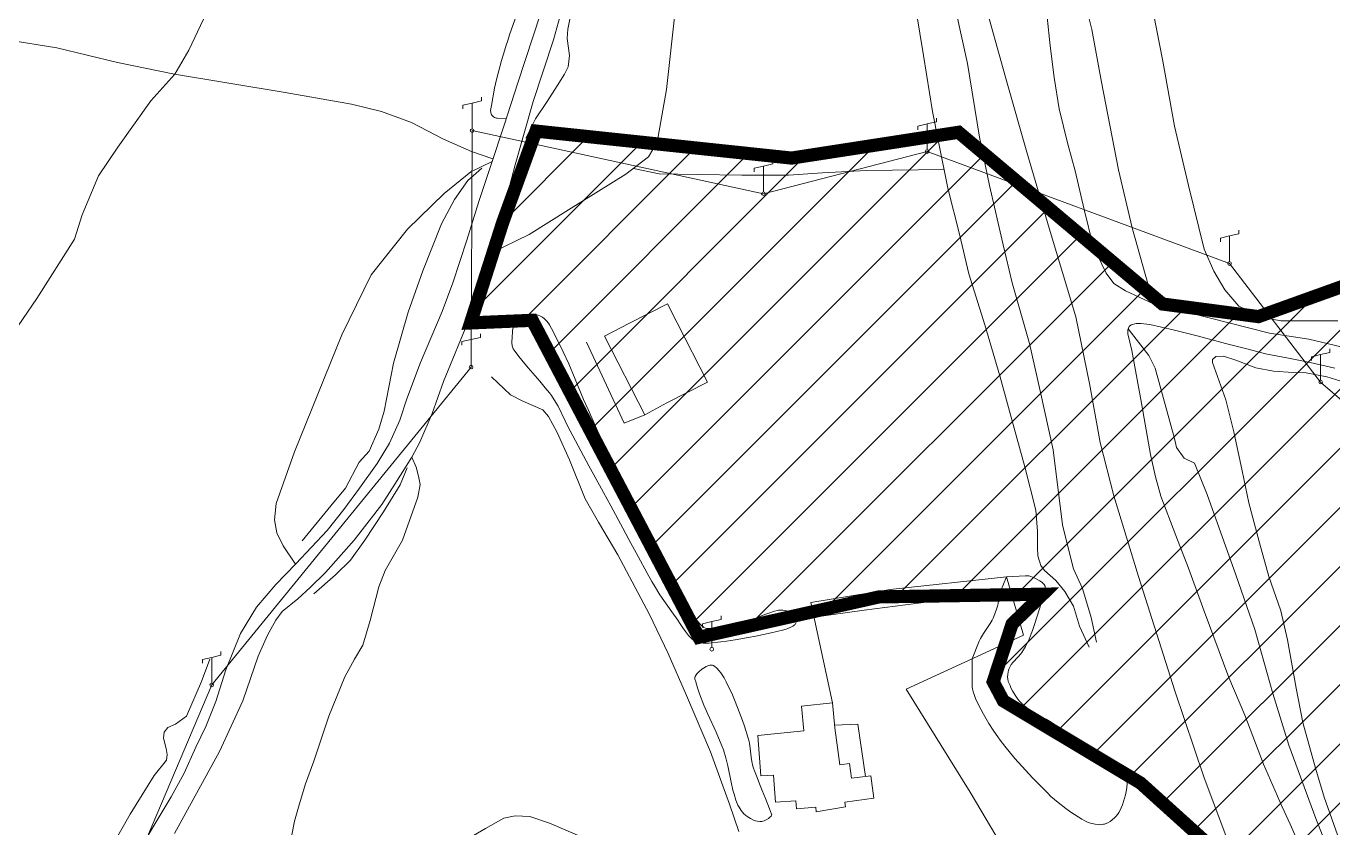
# Model space of a CAD drawing. Header units: millimetres. Extents: x 10 to 1007146, y 455139 to 1110758.
# Drawn here: x 503357.03 to 503376.89, y 555432.54 to 555444.72 of the extents above; entities that cross this region are included whole.
import ezdxf

# ---------------------------------------------------------------- set-up
doc = ezdxf.new("R2010")
doc.units = ezdxf.units.MM
doc.header["$LTSCALE"] = 10
for name, color, linetype, lineweight in [('Hceau', 152, 'Continuous', 0), ('OACCIDENT', 5, 'Continuous', 0), ('PBDUR', 1, 'Continuous', 0), ('PCLOTURE GRILLAGE', 30, 'Continuous', 0), ('PELECTRIQUE', 7, 'Continuous', 0), ('PELECTRIQUE-BT', 7, 'Continuous', 0), ('PISTE', 1, 'Continuous', 0), ('PMUR', 4, 'Continuous', 0), ('Vjardin', 70, 'Continuous', 0)]:
    doc.layers.add(name, color=color, linetype=linetype, lineweight=lineweight)
doc.layers.add('projet', color=7, linetype='Continuous')

# ---------------------------------------------------------------- blocks, each defined once
blk = doc.blocks.new('POTEAU BT_1')
at = {"layer": 'PELECTRIQUE-BT', "color": 7, "linetype": 'Continuous', "lineweight": 0}
for p, q in [((-125.816461, 345.957158), (0, 375)), ((0, 375), (125.816461, 404.042842)), ((0, 25), (0, 375)), ((125.816461, 404.042842), (125.816461, 454.042842)), ((-125.816461, 345.957158), (-125.816461, 295.957158))]:
    blk.add_line(p, q, dxfattribs=at)
blk.add_circle((0, 0), 25, dxfattribs=at)

msp = doc.modelspace()

# ---------------------------------------------------------------- hatches: boundary and pattern name
h = msp.add_hatch()
h.set_pattern_fill('ANSI31', color=1, scale=0.2)
h.set_pattern_definition([(45, (-656.5252562850364, 0), (-0.4490128060534576, 0.4490128060534577), [])])
h.paths.add_polyline_path([(503381.0537150031, 555441.0462450514), (503379.7400848144, 555440.2836322476), (503378.234033444, 555441.0132321514), (503377.1100943055, 555440.7945339994), (503375.7611828612, 555440.3095213785), (503374.3022979006, 555440.5014931817), (503371.20279663, 555443.1116188923), (503368.6646631878, 555442.7193108767), (503364.7783034579, 555443.129709454), (503364.2731276042, 555441.7404251533), (503363.7838572577, 555440.2136838682), (503364.722442965, 555440.2537169715), (503367.2553778017, 555435.4345902194), (503369.9938608582, 555436.0491077844), (503372.4833287098, 555436.0900429533), (503372.0166994567, 555435.6369996949), (503371.7290892639, 555434.7604018523), (503371.8833602073, 555434.4692664277), (503373.9695070072, 555433.2196531998), (503377.4141700892, 555430.1084417305), (503377.8372471891, 555430.3776534654), (503380.9034493396, 555431.4031154957), (503381.8769155029, 555432.0160430123), (503382.5646190037, 555432.4772745388), (503383.2621966312, 555432.6283303774), (503383.9385127028, 555432.6955440443), (503384.3043247949, 555432.6544912488), (503384.888702206, 555431.7629605278), (503385.0761326125, 555431.1287418209), (503385.0987223915, 555429.9442299722), (503385.8853989788, 555430.1294332957), (503386.9175191481, 555430.7527754023), (503387.9668867984, 555431.2552272504), (503390.0126635783, 555432.4235544011), (503390.5472276141, 555433.0174191499), (503391.8846398325, 555433.5855684755), (503391.7618985902, 555433.87449892), (503390.8315684777, 555435.6620560468), (503392.1187882217, 555436.3382517428), (503392.7100850375, 555435.2034861862), (503392.3849839283, 555436.2026048704), (503392.0799017501, 555438.3848983842), (503392.9674976328, 555439.1924771643), (503395.7313452869, 555441.861034099), (503397.5653001893, 555443.5233214771), (503399.1296720961, 555444.2383803672), (503400.0672620885, 555445.5899750611), (503400.2569778892, 555447.274859935), (503400.6819281258, 555448.2328462132), (503401.2929105728, 555449.2758066201), (503401.3394244935, 555449.9526910653), (503400.1222899755, 555450.5727270712), (503400.6318798877, 555452.7917980569), (503400.753688171, 555455.4439222892), (503400.6705911985, 555457.4320226872), (503399.7867193814, 555457.6946704523), (503398.9093771489, 555457.4697226917), (503398.2265909911, 555457.1114732539), (503397.1083221083, 555455.9319113765), (503396.0582065696, 555454.9626836627), (503394.9245841904, 555454.0209859823), (503393.2125027269, 555452.6932865483), (503392.2601021306, 555451.7992877264), (503391.5401479176, 555451.5076377522), (503390.6643448451, 555451.6484990643), (503388.8782391023, 555452.2326718664), (503386.792056552, 555452.4852653968), (503383.5261751465, 555452.7189634251), (503381.3527829763, 555453.1151650066), (503380.669747259, 555453.0930612942), (503380.905017931, 555450.4270842037), (503380.7949981812, 555448.7793683857), (503380.0140753867, 555445.0752132002), (503380.2395701234, 555442.8992939935)])

# ---------------------------------------------------------------- linework, layer by layer
at = {"layer": 'Hceau', "color": 0}
msp.add_polyline3d([(503364.1008520649, 555439.392314529, 8.343233185200496), (503364.3918311777, 555439.1224044554, 8.292861695202207), (503364.5788705446, 555439.0249164454, 8.259280701870015), (503364.8843610017, 555438.8943046876, 8.208909211871726), (503364.9716598836, 555438.7925433742, 8.19211871520563), (503365.0984745804, 555438.5494675292, 8.175328218539534), (503365.2897479646, 555438.1339237317, 8.141747225207341), (503365.5267797718, 555437.541732518, 8.10816623187515), (503365.7305060893, 555437.1864891592, 8.074585238542957), (503366.0236189029, 555436.6899892568, 8.02421374854467), (503366.5059257369, 555435.7841794856, 7.940261265214187), (503366.7886733432, 555435.1878836903, 7.8898897752159), (503367.0693528041, 555434.5520877576, 7.822727788551513), (503367.431126375, 555433.6960300995, 7.789146795219321), (503367.7222353854, 555432.8980976442, 7.789146795219321), (503367.8626734567, 555432.481995876, 7.766123330380839)], dxfattribs=at)
at = {"layer": 'OACCIDENT', "color": 0}
for points in [[(503369.2205596063, 555453.2501152533, 8.996708233717158), (503369.5652636911, 555453.0816489588, 9.03028922704935), (503369.968987971, 555452.8190121888, 9.03028922704935), (503370.6398126708, 555452.2956715408, 9.080660717047639), (503371.0290776751, 555451.9066817081, 9.131032207045928), (503371.387331943, 555451.3540475336, 9.198194193710313), (503371.7725376545, 555450.6357532141, 9.282146677040792), (503372.1639798619, 555449.8097689311, 9.349308663705179), (503372.7128302439, 555448.6401370729, 9.433261147035658), (503373.2409990239, 555447.3938556884, 9.500423133700043), (503373.8830661575, 555445.9612865136, 9.601166113696621), (503374.1151034187, 555445.1807137164, 9.617956610362716), (503374.3099305222, 555444.1929979715, 9.651537603694907), (503374.4840571835, 555443.205262511, 9.634747107028812), (503374.6995645187, 555442.3004094476, 9.601166113696621), (503374.9357875659, 555441.3334439872, 9.584375617030524), (503375.0828435431, 555440.9980706492, 9.567585120364427), (503375.2526562192, 555440.7186380452, 9.534004127032235), (503375.4638622567, 555440.4703110965, 9.51721363036614), (503375.8137418763, 555440.3028884473, 9.500423133700043), (503376.1014934704, 555440.2431022385, 9.500423133700043), (503376.9688443494, 555440.2439308048, 9.500423133700043)], [(503374.1668761309, 555440.5048594024, 8.659945943424335), (503373.8411864217, 555441.6616742173, 8.760688923420911), (503373.633585603, 555442.5433050608, 8.777479420087008), (503373.3740279907, 555443.8709973367, 8.827850910085298), (503373.2265876557, 555444.671771872, 8.8110604134192), (503373.0231453665, 555445.5098330375, 8.8110604134192), (503372.7242661557, 555446.515859711, 8.827850910085298), (503372.2842912576, 555447.8308989862, 8.861431903417488), (503371.8298194265, 555449.0670727502, 8.878222400083585), (503371.6223157558, 555449.5606833934, 8.861431903417488), (503371.2134872995, 555450.718059486, 8.89501289674968), (503370.9976697598, 555451.2863598918, 8.911803393415777), (503370.825470678, 555451.5808125321, 8.928593890081872), (503370.4416826838, 555452.1198741163, 8.928593890081872), (503369.9936307656, 555452.5634145791, 8.962174883414066), (503369.5974546019, 555452.884589754, 8.978965380080162), (503369.2676549687, 555453.1456653958, 8.978965380080162)], [(503373.297895142, 555435.3605616973, 8.409040850403793), (503373.2170348009, 555435.7355077944, 8.409040850403793), (503373.0843832055, 555436.178777965, 8.42583134706989), (503372.9496965375, 555436.4749366997, 8.442621843735985), (503372.8729970306, 555436.7732241992, 8.476202837068177), (503372.783853807, 555437.1440182691, 8.476202837068177), (503372.6427473855, 555438.2834600697, 8.509783830400371), (503372.4437124197, 555439.1824971563, 8.560155320398657), (503372.279928928, 555439.8992360216, 8.610526810396946), (503372.0187588802, 555440.8210037001, 8.677688797061332), (503371.879860239, 555441.4030892727, 8.677688797061332), (503371.6725414025, 555442.3021182265, 8.711269790393525), (503371.5232506476, 555443.035447098, 8.711269790393525), (503371.3386582677, 555444.1561984244, 8.761641280391812), (503371.1665745332, 555444.9392320287, 8.778431777057907), (503370.8307647114, 555446.2048725553, 8.795222273724004), (503370.5198453995, 555447.3130682575, 8.8120127703901), (503370.2027374349, 555448.3218035243, 8.828803267056196), (503370.0141544583, 555448.8251057448, 8.845593763722293), (503369.8152419376, 555449.2247997369, 8.845593763722293), (503369.3117917911, 555450.044803529, 8.862384260388389), (503368.7151234467, 555450.962098216, 8.862384260388389), (503368.2324445026, 555451.5314147632, 8.879174757054486)], [(503364.6270144094, 555443.0222097228, 8.611881131858034), (503364.7721749811, 555443.3150356603, 8.71262411185461), (503364.9484637695, 555443.5788370135, 8.729414608520708), (503365.1019360195, 555443.8197810631, 8.729414608520708), (503365.213929516, 555443.9942586649, 8.729414608520708), (503365.2657707842, 555444.1064006451, 8.729414608520708), (503365.2864753652, 555444.2807774682, 8.729414608520708), (503365.2552909714, 555444.5381229166, 8.746205105186803), (503365.2656305656, 555444.6772024132, 8.746205105186803), (503365.4314050253, 555445.513869637, 8.79657659518509), (503365.6573333085, 555446.4066456709, 8.813367091851187), (503365.8314403894, 555447.1063296072, 8.84694808518338), (503366.1258246686, 555448.0427697456, 8.830157588517283), (503366.2025220985, 555448.3209905549, 8.830157588517283), (503366.2439349453, 555448.655214825, 8.830157588517283), (503366.3889965775, 555449.3507154842, 8.84694808518338), (503366.4407816688, 555449.6911781045, 8.84694808518338)], [(503370.5037708974, 555445.3011754234, 9.16461320037812), (503370.669700588, 555444.2777880749, 9.181403697044217), (503370.8045228844, 555443.4284150574, 9.2485656837086), (503370.8957589671, 555442.968528645, 9.29893717370689), (503371.0409015773, 555442.260059354, 9.282146677040792), (503371.2171058779, 555441.5640523285, 9.265356180374697), (503371.3601516756, 555440.9612511819, 9.198194193710313), (503371.6005757874, 555440.1865724899, 9.147822703712023), (503371.8285745311, 555439.4098097075, 9.063870220381542), (503372.0503649029, 555438.6143931043, 8.963127240384967), (503372.212045923, 555438.0261140272, 8.862384260388389), (503372.3778861828, 555437.3673921941, 8.778431777057907), (503372.4028157488, 555437.0504060878, 8.761641280391812), (503372.4008056726, 555436.801768453, 8.744850783725717), (503372.4091216815, 555436.6712429011, 8.711269790393525), (503372.4547188476, 555436.5262501482, 8.677688797061332), (503372.5106536877, 555436.4517143554, 8.627317307063043), (503372.682582457, 555436.3006295894, 8.610526810396946), (503372.8193084206, 555436.1329346531, 8.610526810396946), (503372.9477647972, 555435.9072166131, 8.593736313730851), (503373.0389628123, 555435.6027273643, 8.543364823732563), (503373.1860808898, 555435.2837892409, 8.459412340402082)], [(503361.2254872677, 555436.9014902489, 8.527928648527555), (503361.6615891769, 555437.431939618, 8.561509641859745), (503361.883793535, 555437.7023646368, 8.561509641859745), (503362.0893495918, 555438.0953704269, 8.595090635191937), (503362.2430280788, 555438.2638855506, 8.595090635191937), (503362.3904336477, 555438.6007105965, 8.595090635191937), (503362.4713815389, 555438.8730324457, 8.62867162852413), (503362.6124594299, 555439.6025914276, 8.662252621856322), (503362.8366177865, 555440.3779730984, 8.62867162852413), (503363.0608116605, 555441.0078946692, 8.645462125190226), (503363.3410720487, 555441.7210082567, 8.679043118522419), (503363.5383249843, 555442.0890673236, 8.662252621856322), (503363.741828628, 555442.3802483329, 8.62867162852413), (503363.9557445442, 555442.5654647533, 8.54471914519365)], [(503377.4109522257, 555428.393209955, 7.989920278470611), (503377.385846306, 555428.9613894904, 8.023501271802806), (503377.3524053849, 555429.5878365616, 8.0402917684689), (503377.325234434, 555430.0977353416, 8.09066325846719), (503377.3293421454, 555430.3017141094, 8.14103474846548), (503377.4145222163, 555430.6931200814, 8.107453755133287), (503377.4249104667, 555430.7389234473, 8.107453755133287), (503377.4269792977, 555430.7826347533, 8.107453755133287), (503377.4186438014, 555430.8429835271, 8.107453755133287), (503377.1990670293, 555431.3623168484, 8.15718340041235), (503376.963900757, 555431.8490525797, 8.173973897078447), (503376.6350448339, 555432.6832549965, 8.224345387076735), (503376.2229173491, 555433.7941714207, 8.257926380408929), (503375.9793546896, 555434.5785311613, 8.325088367073313), (503375.7066233249, 555435.552257268, 8.392250353737696), (503375.4172875258, 555436.3865107254, 8.442621843735985), (503374.9843322284, 555437.6056311306, 8.492993333734274), (503374.7907693916, 555438.0799323127, 8.526574327066466), (503374.6326683, 555438.1588203427, 8.509783830400371), (503374.518226479, 555438.3189377517, 8.476202837068177), (503374.4869910341, 555438.456267412, 8.476202837068177), (503374.193434443, 555439.527790638, 8.543364823732563), (503374.0935447972, 555439.7191473184, 8.543364823732563), (503373.7828057993, 555440.1244148221, 8.57250215615375)], [(503377.1305416283, 555439.2934628049, 9.450051643701753), (503376.803449359, 555439.3925617391, 9.433261147035658), (503376.4867159339, 555439.4564624273, 9.399680153703466), (503376.2879896468, 555439.462485776, 9.366099160371274), (503375.9898974429, 555439.4829118077, 9.332518167039082), (503375.7207787172, 555439.5323604122, 9.29893717370689), (503375.4164529818, 555439.648049761, 9.29893717370689), (503375.2322038227, 555439.7079348833, 9.282146677040792), (503375.1121414162, 555439.7057491008, 9.2485656837086), (503375.0645414924, 555439.6601400118, 9.2485656837086), (503375.0624825416, 555439.6145744761, 9.2485656837086), (503375.2654877157, 555439.0431521857, 9.214984690376408), (503375.3856695865, 555438.5586359907, 9.131032207045928), (503375.5162286477, 555437.9643626788, 9.063870220381542), (503375.6177805027, 555437.4777575537, 8.996708233717158), (503375.775253215, 555436.8710836062, 8.895965253720581), (503375.9202822633, 555436.3596671283, 8.8120127703901), (503376.1005042634, 555435.839999915, 8.761641280391812), (503376.2020460131, 555435.3948162729, 8.694479293727428), (503376.3326385784, 555434.6638522014, 8.576945817064754), (503376.4362695946, 555434.139969758, 8.492993333734274), (503376.6289540991, 555433.4484154882, 8.442621843735985), (503376.759476468, 555433.0032594703, 8.392250353737696), (503376.995622784, 555432.3490259603, 8.358669360405504)], [(503361.4022543333, 555436.0933749108, 8.242490205203918), (503361.7303948944, 555436.3867938787, 8.3264426885344), (503361.9588427003, 555436.6094328373, 8.360023681866592), (503362.1789620956, 555436.9110252243, 8.376814178532687), (503362.4634455738, 555437.3436141493, 8.393604675198784), (503362.7167752513, 555437.7533051723, 8.393604675198784), (503362.822654716, 555438.0090349906, 8.393604675198784)], [(503369.0073724326, 555435.7408846999, 8.16754436815842), (503369.7689950163, 555435.845623922, 8.184334864824516), (503371.1822533746, 555436.0300527266, 8.318658838153286), (503371.8294704984, 555436.0900683227, 8.354830828994347)], [(503357.0869790423, 555430.6102312553, 8.527928648527555), (503357.2884195505, 555430.843225648, 8.511138151861458), (503357.4483355501, 555430.9888908374, 8.49434765519536), (503357.6664034096, 555431.1845025717, 8.49434765519536), (503357.8200854707, 555431.3384716405, 8.49434765519536), (503357.9779099658, 555431.542318092, 8.49434765519536), (503358.2934996327, 555432.1931369349, 8.477557158529265), (503358.609112499, 555432.7483678176, 8.477557158529265), (503358.9745733385, 555433.3327547294, 8.460766661863168), (503359.1635490491, 555433.5698891539, 8.443976165197073), (503359.1718374911, 555433.6550977522, 8.443976165197073), (503359.1593518553, 555433.7444356731, 8.443976165197073), (503359.1177675291, 555433.9023104018, 8.443976165197073), (503359.1260543753, 555433.9937529757, 8.443976165197073), (503359.1842007945, 555434.0665576545, 8.443976165197073), (503359.2984402305, 555434.114498215, 8.443976165197073), (503359.4666714455, 555434.2352379877, 8.443976165197073), (503359.6950446427, 555434.7633429774, 8.393604675198784), (503359.8195995323, 555435.1022167327, 8.360023681866592)]]:
    msp.add_polyline3d(points, dxfattribs=at)
at = {"layer": 'PBDUR', "color": 0, "lineweight": 13}
for points in [[(503366.7664355062, 555438.9972720512, 8.784038795514585), (503366.4315843061, 555438.8156697787, 8.784038795514585), (503365.8188382776, 555440.0127536941, 8.784038795514585), (503366.2001195377, 555440.2079184002, 8.784038795514585), (503366.2001195377, 555440.2079184002, 9.01910574883993), (503366.7789832992, 555440.5042189708, 9.01910574883993), (503366.9270408311, 555440.2149684203, 9.01910574883993), (503366.9270408311, 555440.2149684203, 8.968734258841643), (503367.3878451059, 555439.3147238393, 8.951934471434058), (503366.7664355062, 555438.9972720512, 8.918362768843355)], [(503368.8512804376, 555434.0113667627, 8.313904888863894), (503368.8138786318, 555434.3903352659, 8.263533398865604), (503369.2854103186, 555434.4368724662, 8.263533398865604), (503369.3228121244, 555434.0579040749, 8.313904888863894), (503369.3976081559, 555433.497310589, 8.313904888863894), (503369.3976081559, 555433.497310589, 8.364276378862181), (503369.5433302718, 555433.5167532541, 8.364276378862181), (503369.5732886911, 555433.292215783, 8.364276378862181), (503369.8676593648, 555433.3314915481, 8.364276378862181), (503369.913345607, 555432.9890745743, 8.364276378862181), (503369.4732528174, 555432.9303561442, 8.364276378862181), (503369.4732528174, 555432.9303561442, 8.313904888863894), (503369.4831350951, 555432.8562887573, 8.313904888863894), (503369.037460478, 555432.7843180571, 8.313904888863894), (503369.032164206, 555432.8515662781, 8.313904888863894), (503369.032164206, 555432.8515662781, 8.532181345523142), (503368.7386219721, 555432.8284479595, 8.632924325519719), (503368.7289567155, 555432.9511712003, 8.632924325519719), (503368.7289567155, 555432.9511712003, 8.313904888863894), (503368.4224683029, 555432.9270332688, 8.313904888863894), (503368.3897775012, 555433.342121065, 8.313904888863894), (503368.1991380056, 555433.3271069871, 8.313904888863894), (503368.1506937385, 555433.9422232443, 8.313904888863894)]]:
    msp.add_polyline3d(points, close=True, dxfattribs=at)
at = {"layer": 'PCLOTURE GRILLAGE', "color": 0, "linetype": 'Continuous', "lineweight": 0, "elevation": 8.672810150350031, "flags": 128}
msp.add_lwpolyline([(503365.5456259853, 555439.9236084125), (503366.1182208935, 555438.689975234), (503366.4315843061, 555438.8156697787)], dxfattribs=at)
at = {"layer": 'PCLOTURE GRILLAGE', "color": 0, "linetype": 'Continuous', "lineweight": 0}
msp.add_polyline3d([(503369.2854103186, 555434.4368724662, 8.28662872702982), (503368.9592442545, 555435.9666086542, 8.387371707026396), (503370.1647963425, 555436.1611648382, 8.622438660351744), (503371.9306620121, 555436.3522362666, 8.756762633680513), (503372.1902138247, 555435.468123504, 8.639229157017839), (503370.4038063785, 555434.6479316379, 8.28662872702982), (503371.3794699981, 555433.0836941563, 8.219466740365434), (503372.6312531988, 555430.9675337379, 8.06835227037057), (503373.737008779, 555431.9363780669, 8.202676243699338)], dxfattribs=at)
at = {"layer": 'PELECTRIQUE', "color": 0}
for points in [[(503357.2004456994, 555428.4663107643, 8.473534043591425), (503359.8497774809, 555434.7104010446, 8.255257586932174), (503363.7922440598, 555439.5419757627, 8.40637205692704), (503363.8084352615, 555443.136588511, 8.675020003584578)], [(503363.8084352615, 555443.136588511, 8.675020003584578), (503368.2368609598, 555442.178257376, 9.077991923570886), (503370.7267832742, 555442.8183248517, 9.27947788356404), (503375.3231844557, 555441.1158929307, 9.581706823553771), (503376.707088238, 555439.3136238179, 9.380220863560616), (503380.5225356888, 555436.0360401263, 9.262687386897943)]]:
    msp.add_polyline3d(points, dxfattribs=at)
at = {"layer": 'PISTE', "color": 0}
for points in [[(503375.4362063528, 555431.9615701884, 8.189812036773644), (503374.9322066639, 555433.3124499309, 8.256974023438026), (503374.4927346397, 555434.6238471619, 8.307345513436315), (503373.9366059485, 555436.359921094, 8.391297996766797), (503373.5616734851, 555437.5860207053, 8.458459983431181), (503373.3575072206, 555438.3958450133, 8.492040976763374), (503373.1949423033, 555439.2952717398, 8.525621970095566), (503372.984480622, 555440.3070905033, 8.559202963427758), (503372.582462064, 555441.651857119, 8.626364950092142), (503372.2408460274, 555442.8113606664, 8.67673644009043), (503371.9429648861, 555443.8563842404, 8.710317433422624), (503371.5492561898, 555445.2594718264, 8.743898426754816), (503371.1243139011, 555446.7229109138, 8.794269916753105), (503370.6348697671, 555448.123789838, 8.827850910085298), (503370.3953751056, 555448.729482326, 8.844641406751393), (503370.0621723373, 555449.543301643, 8.861431903417488), (503369.885173714, 555449.9158362186, 8.861431903417488), (503369.5603710568, 555450.4360337096, 8.861431903417488), (503369.2543253594, 555450.8542133518, 8.878222400083585), (503368.7442790777, 555451.434559388, 8.878222400083585), (503368.2779728646, 555451.8796003099, 8.89501289674968), (503367.8991134805, 555452.1852288081, 8.89501289674968), (503367.4494873616, 555452.5032572774, 8.89501289674968), (503367.1491081785, 555452.6511472947, 8.89501289674968)], [(503364.0933459364, 555441.2731152133, 8.4592076082794), (503364.6741546124, 555441.5560326753, 8.526369594943786), (503365.2756854264, 555441.9344450964, 8.59353158160817), (503366.1468698581, 555442.4750475681, 8.694274561604747), (503366.4870341523, 555442.7369394915, 8.761436548269131), (503366.6197511502, 555442.9612395506, 8.761436548269131), (503366.7647735799, 555443.7625339925, 8.795017541601323), (503366.8972526854, 555444.954002576, 8.828598534933516), (503367.0877543299, 555446.4111965093, 8.828598534933516), (503367.1125592001, 555446.7182224875, 8.828598534933516), (503367.3359890553, 555448.7243284826, 8.862179528265708), (503367.5345998635, 555450.4814897369, 8.8957605215979), (503367.6693221055, 555452.3477643011, 8.89501289674968)], [(503359.2830040923, 555432.4543146212, 8.200895443622931), (503359.7074623442, 555433.2294952242, 8.184104946956836), (503359.969630271, 555433.6983616702, 8.16731445029074), (503360.3233154966, 555434.4672020347, 8.150523953624646), (503360.5542068265, 555435.1505056956, 8.133733456958549), (503360.6977602903, 555435.467206813, 8.133733456958549), (503360.8246827827, 555435.694346486, 8.133733456958549), (503360.9204035593, 555435.8298231099, 8.133733456958549), (503361.1576602661, 555436.0196264627, 8.16731445029074), (503361.347044067, 555436.1927081957, 8.200895443622931), (503361.5780468084, 555436.4199849967, 8.234476436955125), (503362.0129828604, 555436.9099022415, 8.30163842361951), (503362.4354154359, 555437.4560256142, 8.352009913617799), (503362.635174758, 555437.7623891999, 8.368800410283894), (503362.8931931245, 555438.1750276493, 8.385590906949991), (503363.0117892104, 555438.4021562758, 8.385590906949991), (503363.1990278927, 555438.8355245726, 8.402381403616086), (503363.3737642003, 555439.3209342826, 8.419171900282182), (503363.7731938815, 555440.298066493, 8.419171900282182), (503363.9666484021, 555440.8501350097, 8.435962396948279), (503364.2411965629, 555441.7667153998, 8.486333886946568), (503364.4637202777, 555442.6186756028, 8.51991488027876), (503364.7382577091, 555443.578984714, 8.587076866943145), (503365.0461064345, 555444.5164321916, 8.620657860275337), (503365.3227132256, 555445.5267196058, 8.671029350273624)], [(503364.8490699834, 555444.9101186874, 8.603867363609242), (503364.5011012799, 555443.862566141, 8.553495873610952), (503364.2939818813, 555443.2195202959, 8.536705376944855), (503364.0868583047, 555442.593064021, 8.51991488027876), (503363.9087307157, 555442.0599521388, 8.503124383612663), (503363.728543583, 555441.4729220085, 8.486333886946568), (503363.5172800938, 555440.8236511619, 8.435962396948279), (503363.3536385476, 555440.3859432054, 8.435962396948279), (503363.0242584397, 555439.6100630998, 8.419171900282182), (503362.8150433967, 555439.0603316233, 8.419171900282182), (503362.7073386183, 555438.7367310078, 8.402381403616086), (503362.5498935629, 555438.3881981887, 8.385590906949991), (503362.3634207091, 555438.0769639116, 8.368800410283894), (503362.0961257849, 555437.7013672756, 8.352009913617799), (503361.8578367338, 555437.3776409392, 8.318428920285607), (503361.6029647366, 555437.0580461484, 8.284847926953413), (503361.1263528468, 555436.5495312512, 8.200895443622931), (503360.8258783959, 555436.2361136696, 8.184104946956836), (503360.5295570444, 555435.8915944728, 8.150523953624646), (503360.2892141103, 555435.4911393272, 8.150523953624646), (503360.0654902228, 555434.939320243, 8.150523953624646), (503359.9101498205, 555434.4601464386, 8.16731445029074), (503359.7610040439, 555434.0784423887, 8.184104946956836), (503359.6097686659, 555433.7651684082, 8.184104946956836), (503359.4316076716, 555433.3689205635, 8.184104946956836), (503359.2327098019, 555433.0099792822, 8.200895443622931), (503358.9757923242, 555432.5784026918, 8.217685940289028), (503358.7002270782, 555432.1177764456, 8.217685940289028)], [(503372.5471787436, 555444.8598513147, 8.760688923420911), (503372.5969928713, 555444.4237122305, 8.743898426754816), (503372.6571728117, 555443.9461400297, 8.727107930088719), (503372.7297800041, 555443.4665074652, 8.701922185089575), (503372.8614285, 555442.9299467558, 8.685131688423478), (503372.9754403584, 555442.5239144678, 8.668341191757383), (503373.1112438711, 555441.9355541621, 8.643155446758238), (503373.2511808627, 555441.3824242164, 8.626364950092142), (503373.4484951233, 555440.9713863306, 8.609574453426047), (503373.5627101368, 555440.8115808717, 8.609574453426047), (503373.7412691228, 555440.7017035135, 8.609574453426047), (503374.1668761309, 555440.5048594024, 8.659945943424335), (503374.7128746049, 555440.3663153868, 8.760688923420911), (503375.9294337749, 555440.0582128491, 9.02933687007845), (503376.52524208, 555439.9674983546, 9.130079850075028), (503377.0379180597, 555439.8445780363, 9.214032333405509)], [(503356.4123297481, 555439.4488957492, 9.207194907353141), (503357.1896507731, 555440.583459683, 9.140032920688755), (503357.7643561636, 555441.4881588831, 9.106451927356563), (503357.8780115898, 555441.8544523657, 9.089661430690468), (503358.1281047506, 555442.4484636176, 9.072870934024373), (503358.4216658998, 555442.8832366724, 9.03928994069218), (503358.9219692462, 555443.5871845754, 9.005708947359986), (503359.2864349739, 555443.9942580572, 8.942687049426883), (503359.4993578225, 555444.3606688231, 8.925896552760786), (503359.7246646466, 555444.8284603233, 8.909106056094691)], [(503364.1246944442, 555442.7075011992, 8.522982056273078), (503363.7965358361, 555442.8172517193, 8.55656304960527), (503363.370748634, 555443.0079220629, 8.606934539603559), (503362.8888736633, 555443.2587820513, 8.690887022934039), (503362.4319403837, 555443.4265634485, 8.741258512932328), (503361.9750207934, 555443.538248133, 8.741258512932328), (503360.9677373333, 555443.7178827592, 8.842001492928906), (503359.2854757767, 555443.9944157026, 8.942744472925481), (503358.415260835, 555444.1700475382, 9.009906459589867), (503357.4931141182, 555444.3954854213, 9.12743993625254), (503356.7412890568, 555444.5172300404, 9.244973412915213)], [(503364.1116900758, 555442.6681688027, 8.521927836955737), (503363.7900180725, 555442.5100029293, 8.589089823620121), (503363.3853652941, 555442.1835544538, 8.689832803616698), (503362.8250991475, 555441.6409849473, 8.689832803616698), (503362.2752483572, 555440.9447717742, 8.72341379694889), (503361.829227639, 555440.0348024679, 8.706623300282793), (503361.1094469068, 555438.2565840527, 8.6730423069506), (503360.8315158783, 555437.4693107131, 8.589089823620121), (503360.8025187691, 555437.2221841756, 8.555508830287929), (503360.8378520244, 555437.0228869258, 8.421184856959158), (503360.9354508352, 555436.827811759, 8.28686088363039), (503361.1243772106, 555436.5474705705, 8.20078496215487)], [(503366.2601690463, 555442.5622764758, 8.716644316439696), (503366.6519889343, 555442.4818290059, 8.767015806437986), (503367.232436794, 555442.4679582921, 8.867758786434562), (503367.9103148331, 555442.4604179886, 9.002082759763331), (503368.6192861086, 555442.4612081473, 9.102825739759908), (503369.1333861978, 555442.4928904661, 9.1364067330921), (503369.8008884125, 555442.5288916051, 9.237149713088678), (503370.9823227586, 555442.5459942385, 9.288923209558584)], [(503376.9230372846, 555439.5263432272, 9.188846588406363), (503376.5483164356, 555439.6105995288, 9.121684601741979), (503376.19527492, 555439.6845523755, 9.062917863410641), (503375.8690746297, 555439.7461420797, 8.98736062841321), (503375.6048068058, 555439.8129692189, 8.936989138414921), (503375.2589867387, 555439.9034570032, 8.878222400083585), (503374.8522607188, 555440.0114323609, 8.794269916753105), (503374.4651498878, 555440.1080688039, 8.710317433422624), (503374.1079776937, 555440.1892471812, 8.659945943424335), (503373.9737833562, 555440.2066483361, 8.626364950092142), (503373.9025598335, 555440.2055315867, 8.601179205092999), (503373.8282445535, 555440.1847860626, 8.59278395675995), (503373.7952192409, 555440.1609905096, 8.584388708426903), (503373.7776843957, 555440.1093248113, 8.567598211760806), (503373.7766674398, 555440.0494154578, 8.567598211760806), (503373.835568917, 555439.79642456, 8.542412466761663), (503373.9740770014, 555439.0518675072, 8.517226721762517), (503374.1208668481, 555438.2133263939, 8.483645728430325), (503374.1942418368, 555437.8725561091, 8.458459983431181), (503374.2779272272, 555437.5782783782, 8.441669486765084), (503374.5072332785, 555436.9846315096, 8.408088493432894), (503374.6962586563, 555436.483898157, 8.391297996766797), (503374.9359021562, 555435.8303552275, 8.366112251767653), (503375.308792646, 555434.825783677, 8.332531258435461), (503375.5566739446, 555434.2507508293, 8.307345513436315), (503375.8396937455, 555433.508429784, 8.273764520104123), (503376.119593643, 555432.8570001601, 8.240183526771931), (503376.2436699746, 555432.592725544, 8.223393030105834), (503376.3406126595, 555432.3779953715, 8.214997781772786)], [(503362.8931931245, 555438.1750276493, 8.385590906949991), (503362.9556716502, 555438.0230991365, 8.368800410283894), (503362.9952514161, 555437.8857192945, 8.352009913617799), (503363.0160968303, 555437.7566460707, 8.352009913617799), (503362.9828419978, 555437.5650423584, 8.318428920285607), (503362.7478077876, 555436.9109471288, 8.318428920285607), (503362.4877499443, 555436.4483867949, 8.284847926953413), (503362.3920677572, 555436.2004892912, 8.268057430287318), (503362.2569040752, 555435.6901853209, 8.234476436955125), (503362.1466829184, 555435.3173374266, 8.200895443622931), (503362.019772613, 555435.1006365183, 8.150523953624646), (503361.8741426445, 555434.8318578944, 8.100152463626356), (503361.628686661, 555434.238134786, 8.03299047696197), (503361.4019851147, 555433.5548981593, 7.94903799363149), (503361.2751068847, 555433.2070172444, 7.915457000299297), (503361.1794415897, 555432.8904065372, 7.848295013634913), (503361.1087359358, 555432.6425385905, 7.797923523636624), (503361.0671596635, 555432.4342673235, 7.764342530304432)], [(503361.7169315112, 555430.8712857182, 7.697180543640047), (503362.0248987027, 555431.1798182856, 7.697180543640047), (503362.332879098, 555431.4342130315, 7.713971040306144), (503362.9093241146, 555431.8201047094, 7.764342530304432), (503363.4899267696, 555432.2268236371, 7.831504516968816), (503364.0101958576, 555432.5272779528, 7.865085510301008), (503364.2911419197, 555432.6858585738, 7.881876006967105), (503364.4638864985, 555432.7235424846, 7.881876006967105), (503364.6845148959, 555432.7113096688, 7.865085510301008), (503364.9842578168, 555432.6075525281, 7.865085510301008), (503365.5504505877, 555432.3646010383, 7.814714020302721), (503366.1270101605, 555432.2840752254, 7.797923523636624), (503367.0828947036, 555432.3060739706, 7.764342530304432)]]:
    msp.add_polyline3d(points, dxfattribs=at)
at = {"layer": 'PMUR', "color": 0, "extrusion": (0.002027724005852803, -0.04196403656192266, 0.9991170641975773), "elevation": -22279.25165022934, "flags": 128}
msp.add_lwpolyline([(529590.2800631108, 530024.0357022634), (529590.6339324546, 530024.0357022634), (529590.7116192844, 530023.2364020871)], dxfattribs=at)
at = {"layer": 'projet', "color": 1, "const_width": 0.2, "elevation": -0.3541890150082452, "flags": 128}
msp.add_lwpolyline([(503377.4141700892, 555430.1084417305), (503373.9695070072, 555433.2196531998), (503371.8833602073, 555434.4692664277), (503371.7290892639, 555434.7604018523), (503372.0166994567, 555435.6369996949), (503372.4833287098, 555436.0900429533), (503369.9938608582, 555436.0491077844), (503367.2553778017, 555435.4345902194), (503364.722442965, 555440.2537169715), (503363.7838572577, 555440.2136838682), (503364.2731276042, 555441.7404251533), (503364.7783034579, 555443.129709454), (503368.6646631878, 555442.7193108767), (503371.20279663, 555443.1116188923), (503374.3022979006, 555440.5014931817), (503375.7611828612, 555440.3095213785), (503377.1100943055, 555440.7945339994)], dxfattribs=at)
msp.add_lwpolyline([(503377.4141700892, 555430.1084417305), (503373.9695070072, 555433.2196531998), (503371.8833602073, 555434.4692664277), (503371.7290892639, 555434.7604018523), (503372.0166994567, 555435.6369996949), (503372.4833287098, 555436.0900429533), (503369.9938608582, 555436.0491077844), (503367.2553778017, 555435.4345902194), (503364.722442965, 555440.2537169715), (503363.7838572577, 555440.2136838682), (503364.2731276042, 555441.7404251533), (503364.7783034579, 555443.129709454), (503368.6646631878, 555442.7193108767), (503371.20279663, 555443.1116188923), (503374.3022979006, 555440.5014931817), (503375.7611828612, 555440.3095213785), (503377.1100943055, 555440.7945339994)], dxfattribs=at)
at = {"layer": 'Vjardin', "color": 0}
for points in [[(503364.3274501619, 555443.3234297228, 8.539418497332809), (503364.1904664264, 555443.3253549758, 8.589789987331097), (503364.1769572341, 555443.3269030347, 8.594030819042374), (503364.1498893753, 555443.3373013359, 8.599274938897775), (503364.1329043556, 555443.3487202622, 8.6011520044884), (503364.1131876916, 555443.3681753593, 8.602783033334545), (503364.1051252792, 555443.3792616201, 8.603608566087294), (503364.0928978342, 555443.4062262235, 8.606580483997192), (503364.0903779935, 555443.4184017156, 8.608445684303508), (503364.0891749297, 555443.4428953764, 8.612281865045132), (503364.0916905074, 555443.4674649906, 8.616142000228669), (503364.1011729599, 555443.5162835247, 8.623370980663289), (503364.1506124875, 555443.7826018187, 8.657409347124666), (503364.1799442085, 555443.9150355209, 8.673742470661578), (503364.2298194676, 555444.1086066705, 8.697973731893576), (503364.2562910551, 555444.204944728, 8.70933977877008), (503364.2981415441, 555444.3491294882, 8.724113960659865), (503364.3249855494, 555444.4351542913, 8.729984813787487), (503364.3438145239, 555444.4922898727, 8.73203672441673), (503364.3830631201, 555444.6062029597, 8.732699389351819), (503364.5031568082, 555444.9475678599, 8.72359860434886)], [(503365.1140741992, 555438.9477029239, 8.320209720362012), (503365.0560627168, 555439.0455930195, 8.320209720362012), (503365.0133158069, 555439.1083778155, 8.320209720362012), (503364.9833298979, 555439.1491941172, 8.320209720362012), (503364.9205189875, 555439.2284667671, 8.320209720362012), (503364.8351328243, 555439.3294780272, 8.32265934188895), (503364.6624632888, 555439.5299696686, 8.337000217028109), (503364.5640597646, 555439.6459526916, 8.349391715504332), (503364.516002203, 555439.7048845582, 8.357209258815422), (503364.4460257131, 555439.7982185897, 8.370581210360301), (503364.433871732, 555439.8188860908, 8.37361111145202), (503364.4276948583, 555439.8333486168, 8.375752683333458), (503364.4192874494, 555439.8635790399, 8.380304363106347), (503364.4142905511, 555439.9110643095, 8.387722964216652), (503364.4168475165, 555440.0063248284, 8.404162203692493), (503364.4201921076, 555440.0688414762, 8.418322301150878), (503364.4239689435, 555440.099845417, 8.426476437951802), (503364.4342324679, 555440.1460221941, 8.438801334124584), (503364.4521130882, 555440.1917922157, 8.449906680556182), (503364.464647584, 555440.2145205659, 8.454533693690781), (503364.4746244748, 555440.2294615123, 8.457183010191402), (503364.4968253577, 555440.2553003132, 8.461194259844932), (503364.521997157, 555440.2766675841, 8.464266249114962), (503364.5404138244, 555440.2889730673, 8.466253236490427), (503364.5811317161, 555440.3104006287, 8.471324190356876), (503364.6189570123, 555440.3250369966, 8.478911368053708), (503364.6442628995, 555440.3319153104, 8.485389477477423), (503364.6949299921, 555440.3395305381, 8.498044586751302), (503364.7328406177, 555440.3405407529, 8.504027040713433), (503364.7517250626, 555440.3397388266, 8.50490518368907), (503364.7909665528, 555440.3357030391, 8.50490518368907), (503364.8105473621, 555440.3318860406, 8.50490518368907), (503364.8397378947, 555440.3227009592, 8.50490518368907), (503364.8685719893, 555440.3080727072, 8.50490518368907), (503364.8828063787, 555440.2982634434, 8.50490518368907), (503364.9037242716, 555440.2812583955, 8.50490518368907), (503364.9390057096, 555440.2459042232, 8.50490518368907), (503364.9675393055, 555440.208632956, 8.50490518368907), (503364.9839927318, 555440.1826465541, 8.50490518368907), (503365.0139196074, 555440.1277411183, 8.50490518368907), (503365.1351896044, 555439.8909181901, 8.50081177253852), (503365.193677085, 555439.771948222, 8.49639396899238), (503365.2761942604, 555439.5910447609, 8.488114687022973), (503365.3738476954, 555439.3593590395, 8.476937253392352), (503365.5031806459, 555439.0501681194, 8.462003225974307), (503365.5697153519, 555438.8961981921, 8.454533693690781), (503365.7739323642, 555438.4388779416, 8.432186438121361), (503365.8777972611, 555438.2117756049, 8.420952700358589), (503365.9063000297, 555438.1501875545, 8.416103157174842), (503365.9637000961, 555438.0276300457, 8.398161392120675), (503366.0820925414, 555437.7849001129, 8.35209845550355), (503366.1232460231, 555437.7046693093, 8.340802257093179), (503366.144235409, 555437.6646770694, 8.337000217028109), (503366.3636133396, 555437.2601539033, 8.307002651494393), (503366.814453206, 555436.4540814197, 8.253047733697628), (503366.8480457485, 555436.3908357527, 8.249156815936871), (503366.9083594855, 555436.2644108315, 8.241689746259524), (503366.983552684, 555436.0961961728, 8.23211994671636), (503367.0230059014, 555436.0123370368, 8.227379765634232), (503367.0661241314, 555435.9287009349, 8.222597608310439), (503367.0896265152, 555435.8869800256, 8.220174068021656), (503367.1416556539, 555435.8037595536, 8.215228147387046), (503367.1706375425, 555435.7622708838, 8.212692446580533), (503367.2184593811, 555435.700204885, 8.20879156645842), (503367.2721828389, 555435.6383554868, 8.204753675883513), (503367.3014975968, 555435.607517726, 8.202676243699338), (503367.3192233604, 555435.592394313, 8.201311512130317), (503367.3316623465, 555435.5847236855, 8.20022986833509), (503367.3577475106, 555435.5743638156, 8.197754725253217), (503367.3712670038, 555435.5713158064, 8.196405888687707), (503367.3989430999, 555435.5685870029, 8.193596950532113), (503367.4270466543, 555435.5691523036, 8.190788348186453), (503367.4825088439, 555435.5744260713, 8.185885747033243), (503367.592933154, 555435.587069246, 8.178201184455748), (503367.6481924225, 555435.5950121274, 8.175003266460724), (503367.7310289432, 555435.6090648271, 8.171328834170316), (503367.8549024161, 555435.6352201184, 8.169095250367148), (503367.9230033746, 555435.6536472957, 8.169591465511951), (503367.9678218248, 555435.6679671934, 8.170361477689058), (503368.0563610306, 555435.7001133205, 8.172711027855868), (503368.1438812997, 555435.7348922314, 8.175777868040253), (503368.2599109571, 555435.7811239919, 8.180231491312613), (503368.3179967151, 555435.8025460523, 8.182324930436943), (503368.4056580967, 555435.8305198976, 8.184935964605165), (503368.4498729799, 555435.8419714847, 8.185885747033243), (503368.4675566868, 555435.8454802588, 8.186177901675233), (503368.5037412991, 555435.8487697076, 8.186598223775107), (503368.5313628485, 555435.8479458378, 8.18675459926739), (503368.5730955715, 555435.8413625626, 8.186701541297927), (503368.6145922683, 555435.8282885111, 8.186263421271585), (503368.6350426614, 555435.8192915989, 8.185885747033243), (503368.6487137001, 555435.8120665735, 8.185340055891594), (503368.6736934204, 555435.7952918657, 8.182935432895722), (503368.6954263914, 555435.7759373299, 8.179138989662873), (503368.7080538051, 555435.7619087154, 8.17604774729), (503368.7286864633, 555435.7319816793, 8.169095250367148), (503368.7324116412, 555435.7241555777, 8.167177887584522), (503368.7369111552, 555435.7066212699, 8.162462668374104), (503368.7377640699, 555435.6939939861, 8.15885259965425), (503368.7344482535, 555435.6680058497, 8.1511288592512), (503368.7276814413, 555435.6491999764, 8.14543475408515), (503368.7173544546, 555435.6322455988, 8.140338726410347), (503368.7108864274, 555435.62481822, 8.138159543816375), (503368.6995882629, 555435.615389269, 8.135514257034954), (503368.6811417795, 555435.6036182808, 8.132350591653129), (503368.6438531795, 555435.583646046, 8.127014795685932), (503368.6058614214, 555435.5677051557, 8.122980934830224), (503368.5800387591, 555435.5588857091, 8.121003238196248), (503368.5269246952, 555435.5444206672, 8.118723760368859), (503368.3538981008, 555435.5044247954, 8.11840821096818), (503368.122907203, 555435.4546813049, 8.120749253950011), (503368.006828777, 555435.4314196118, 8.118723760368859), (503367.8081748126, 555435.3962755785, 8.110258103886457), (503367.6753325782, 555435.3767868842, 8.103007295806169), (503367.5867306557, 555435.3655721213, 8.097523631531669), (503367.4097474429, 555435.3474685162, 8.085142767036666), (503367.349608375, 555435.3458221459, 8.079193110511357), (503367.3191311169, 555435.3478616534, 8.075377638048952), (503367.2737260425, 555435.3550461954, 8.069167616888675), (503367.2295695343, 555435.3677646449, 8.062975169781575), (503367.2082672187, 555435.3764043022, 8.060097054779716), (503367.1678300846, 555435.3986546649, 8.055199938522083), (503367.1489415142, 555435.4124294884, 8.053350073536057), (503367.1226172029, 555435.4366346718, 8.051561773704472), (503367.0973496247, 555435.4645642919, 8.050575835740242), (503367.0522276777, 555435.5210362393, 8.049614188027851), (503367.0120214839, 555435.5782471204, 8.049698700194405), (503366.9612864517, 555435.6555155719, 8.050814708539477), (503366.9353091333, 555435.694510411, 8.051561773704472), (503366.8447373332, 555435.8241377661, 8.054060423481678), (503366.7225019082, 555435.9961719145, 8.057918991552192), (503366.66304942, 555436.0829370765, 8.060411596750596), (503366.5788223093, 555436.2153846005, 8.06527625138134), (503366.5398700116, 555436.2830868394, 8.06835227037057), (503366.4701415787, 555436.4100417327, 8.075180741491382), (503366.3312197464, 555436.665725868, 8.092613642559924), (503366.1927058239, 555436.9227096188, 8.114523449722867), (503366.1004090214, 555437.0941220081, 8.13128640997443), (503365.9154375203, 555437.4354565451, 8.169095250367148), (503365.8051197324, 555437.6372276857, 8.195887174277368), (503365.6580130911, 555437.9061158018, 8.23501753869435), (503365.5844896423, 555438.0407592213, 8.253047733697628), (503365.4215790633, 555438.3440012771, 8.292703528723612), (503365.3409569188, 555438.4963480539, 8.309087583433746), (503365.2604963977, 555438.648866218, 8.318838384530968), (503365.2202343478, 555438.7251163988, 8.320209720362012), (503365.1140741992, 555438.9477029239, 8.320209720362012)], [(503371.4092476122, 555435.1095590739, 8.202676243699338), (503371.5173762196, 555435.3740816874, 8.23625723703153), (503371.5363095015, 555435.4153326834, 8.242113426458733), (503371.5505479423, 555435.4418616368, 8.246503917463627), (503371.5819175087, 555435.4932195591, 8.256193713089631), (503371.6833961594, 555435.6438034805, 8.288397773758561), (503371.7138367672, 555435.6965794571, 8.298645349683811), (503371.727436423, 555435.72408333, 8.303419223695915), (503371.7552418198, 555435.790022519, 8.3101093411242), (503371.7856900198, 555435.8796756879, 8.314926870427636), (503371.7981291726, 555435.9240240342, 8.320209720362012), (503371.8054152756, 555435.9557946733, 8.326349781119516), (503371.8165906671, 555436.0206067327, 8.344790559734598), (503371.824667667, 555436.0676463741, 8.36444271671582), (503371.835023995, 555436.1107871006, 8.389495369044724), (503371.8417715094, 555436.1301771699, 8.404162203692493), (503371.9306620121, 555436.3522362666, 8.588857667019552)], [(503372.495274687, 555436.0579934944, 8.50490518368907), (503372.5202135439, 555436.1746056236, 8.555276673687358), (503372.5211668229, 555436.1962318562, 8.564444284867047), (503372.5179091983, 555436.2099952252, 8.5700718996663), (503372.5034724206, 555436.2360078625, 8.580153249674558), (503372.4929251478, 555436.2482822528, 8.584602059671205), (503372.4667528154, 555436.2714295347, 8.592302964998789), (503372.435916891, 555436.2927914064, 8.598391311026559), (503372.3703656968, 555436.3305589703, 8.605648163685647), (503372.3258477806, 555436.3516029039, 8.607589145100247), (503372.3035440344, 555436.359370946, 8.607936932254525), (503372.269867963, 555436.3672687492, 8.607694925229245), (503372.2357515666, 555436.3703290645, 8.606552052089505), (503372.2184664524, 555436.36992813, 8.605648163685647), (503371.9306620121, 555436.3522362666, 8.588857667019552)], [(503372.495274687, 555436.0579934944, 8.50490518368907), (503372.3642957718, 555435.6456338483, 8.420952700358589), (503372.3271027936, 555435.5388705358, 8.400211399826961), (503372.3067049457, 555435.485728846, 8.392439526666802), (503372.2748869933, 555435.4061158416, 8.387371707026396), (503372.2430448086, 555435.3374651268, 8.387371707026396), (503372.218817275, 555435.2930775974, 8.387371707026396), (503372.1667421489, 555435.2061294038, 8.387371707026396), (503372.1498663338, 555435.1815234324, 8.387371707026396), (503372.1107702651, 555435.1370108529, 8.387371707026396), (503372.0264486526, 555435.0515492884, 8.387371707026396), (503372.001258313, 555435.0193895326, 8.387371707026396), (503371.9899361388, 555435.0018955445, 8.387371707026396), (503371.9706313884, 555434.9614640083, 8.387371707026396), (503371.9617847003, 555434.9336216665, 8.387371707026396), (503371.9504347382, 555434.876938321, 8.387371707026396), (503371.94711146, 555434.8270168981, 8.387371707026396), (503371.9492805935, 555434.8017839696, 8.387371707026396), (503371.95878563, 555434.7645305014, 8.387371707026396), (503371.9850321986, 555434.7000772603, 8.386128650589882), (503371.9994308793, 555434.6687113619, 8.38468746629271), (503372.0227141825, 555434.6228631078, 8.381712638030054), (503372.0616477513, 555434.5570890881, 8.375922938969651), (503372.1057196864, 555434.4953624186, 8.369301214831122), (503372.1297979219, 555434.4661748755, 8.365945913914015), (503372.1822696062, 555434.4114674992, 8.359681379607894), (503372.2107553929, 555434.3860740496, 8.35698616908305), (503372.2564262389, 555434.3506122046, 8.353790713694204), (503372.2950408826, 555434.3246208918, 8.351723019998097), (503372.3742761022, 555434.2781352925, 8.3476818832605), (503372.53383418, 555434.1916772104, 8.340244364857286), (503372.6101932537, 555434.1428622135, 8.337000217028109), (503373.1408616094, 555433.760455658, 8.320209720362012), (503373.292017756, 555433.6559826338, 8.31897830533652), (503373.4953393314, 555433.5187326137, 8.320693734412574), (503373.5966079417, 555433.448739316, 8.320209720362012), (503373.648400164, 555433.4073007458, 8.317887482736445), (503373.6722592164, 555433.3841186989, 8.315731806837807), (503373.7047635649, 555433.3465327454, 8.311490303506664), (503373.7325392742, 555433.3058549643, 8.306290398625817), (503373.7443770902, 555433.284456157, 8.303419223695915), (503373.7545662334, 555433.2595768895, 8.299886279324081), (503373.7591138585, 555433.242326233, 8.297247260994746), (503373.7635420025, 555433.2066159832, 8.291285403375195), (503373.7609205303, 555433.1513152745, 8.280623661865514), (503373.7548670273, 555433.1142918786, 8.272362289759215), (503373.7381958211, 555433.0429578584, 8.253047733697628), (503373.7115379108, 555432.9400820151, 8.215883760313535), (503373.6959758908, 555432.8906427756, 8.195159138341927), (503373.6769524806, 555432.8423193917, 8.173937853478938), (503373.6656803757, 555432.8185252771, 8.163359280896074), (503373.6386908896, 555432.7715706056, 8.142703388024154), (503373.6226036727, 555432.7483693872, 8.132800688900424), (503373.594711922, 555432.7138557332, 8.118723760368859), (503373.5761321884, 555432.6938911964, 8.110292804246235), (503373.5368192945, 555432.6582206999, 8.092466557809129), (503373.5056271902, 555432.6356028605, 8.079439259192482), (503373.4731394546, 555432.6169187117, 8.067835123073253), (503373.4564570098, 555432.6091613468, 8.062884389162933), (503373.4223096481, 555432.5970352152, 8.055321165908012), (503373.404882559, 555432.592753986, 8.052962884682938), (503373.3783532137, 555432.5886826139, 8.051561773704472), (503373.3454830247, 555432.5871295558, 8.051561773704472), (503373.3230662027, 555432.5878325959, 8.051561773704472), (503373.2774293366, 555432.5931717328, 8.051561773704472), (503373.2083164466, 555432.6102174249, 8.051561773704472), (503373.1628528805, 555432.6269865377, 8.051561773704472), (503373.1332380149, 555432.6403193991, 8.051561773704472), (503373.0766344134, 555432.6715870381, 8.051561773704472), (503372.9108980218, 555432.7796356598, 8.051561773704472), (503372.8318368294, 555432.8353577247, 8.051561773704472), (503372.7174878531, 555432.9230532509, 8.051561773704472), (503372.6076798309, 555433.0178067297, 8.051561773704472), (503372.5542851941, 555433.0685765519, 8.051561773704472), (503372.4020026367, 555433.2212910496, 8.051561773704472), (503372.3277848908, 555433.2982029796, 8.051561773704472), (503372.2188072294, 555433.4147379376, 8.051561773704472), (503372.0604932301, 555433.5932918773, 8.051561773704472), (503371.9081618821, 555433.7780529372, 8.051561773704472), (503371.8341691783, 555433.8733607765, 8.051561773704472), (503371.7972253899, 555433.9230929718, 8.053116909505688), (503371.7733899627, 555433.9564417782, 8.055713391910134), (503371.7274674023, 555434.0237241698, 8.063924056716498), (503371.6624310737, 555434.1265093897, 8.081364457540216), (503371.5814331925, 555434.2681479426, 8.107409092412153), (503371.5427569532, 555434.3414139017, 8.118723760368859), (503371.4867755374, 555434.4512374941, 8.134535930762542), (503371.4611939811, 555434.5069454, 8.142714917498532), (503371.4392098971, 555434.5634322121, 8.150682455913172), (503371.4300337206, 555434.5920257268, 8.154494906086176), (503371.4162465292, 555434.650029571, 8.16159236096358), (503371.4120088195, 555434.6794863826, 8.164803711355937), (503371.4094974542, 555434.7243055115, 8.169095250367148), (503371.4092476122, 555435.1095590739, 8.202676243699338)], [(503367.4992959167, 555434.9937345174, 8.06835227037057), (503367.5213333126, 555434.9734771239, 8.067590541505151), (503367.5642353225, 555434.9273836606, 8.064751044645625), (503367.5914540946, 555434.8932509965, 8.062144487943181), (503367.6408664584, 555434.819238233, 8.056086140936118), (503367.6720344202, 555434.7608185291, 8.051561773704472), (503367.7651113048, 555434.5587015301, 8.036976764743791), (503367.8086356543, 555434.4573123073, 8.029568909551354), (503367.8697941707, 555434.3031403713, 8.01798078037228), (503367.9183185406, 555434.1705390047, 8.004816135492907), (503367.9489942708, 555434.0819616282, 7.993450424426336), (503368.0051248691, 555433.903668752, 7.967609290373992), (503368.017636655, 555433.8529811015, 7.958911253417733), (503368.0239487881, 555433.8189515006, 7.951928421664236), (503368.0332202463, 555433.7504984733, 7.935943197218244), (503368.0477926938, 555433.6131223172, 7.901010792777721), (503368.0584878619, 555433.5448300279, 7.884987174062688), (503368.0750518159, 555433.4772222318, 7.87187435584969), (503368.0863775471, 555433.4437735174, 7.866866310377415), (503368.1006654535, 555433.4059834547, 7.862707416289868), (503368.1295896962, 555433.3307836046, 7.85833528289466), (503368.1882025249, 555433.1813266935, 7.854987145922796), (503368.2175317076, 555433.1067391678, 7.850075813711318), (503368.2655258585, 555432.9869965947, 7.833759032924495), (503368.3299848416, 555432.8282368517, 7.808474559804954), (503368.3611741022, 555432.7489052574, 7.799704323713029), (503368.3626482384, 555432.7424883781, 7.799356984305331), (503368.3602078515, 555432.7300399411, 7.799413288437484), (503368.3522605973, 555432.7180103982, 7.799926070205669), (503368.3278994759, 555432.6947500048, 7.799704323713029), (503368.3117569901, 555432.6814391684, 7.798118069524663), (503368.2793910073, 555432.6602736174, 7.794393041870966), (503368.2469760291, 555432.6460008972, 7.790312615371172), (503368.2253732681, 555432.6400889916, 7.787620539072374), (503368.2109870196, 555432.6376693891, 7.785917870773788), (503368.1822792926, 555432.6363013445, 7.782913827046934), (503368.1393692617, 555432.6408734759, 7.779032535837598), (503368.1179189254, 555432.6456478377, 7.777173268173441), (503368.0857698197, 555432.6559782526, 7.774504250823397), (503368.0376536805, 555432.6787426014, 7.770813028036323), (503367.9897400238, 555432.7104399577, 7.767561492388611), (503367.9658848521, 555432.7297125056, 7.766123330380839), (503367.9401265381, 555432.7533206622, 7.764654945479065), (503367.8977156788, 555432.8012362678, 7.762532514763827), (503367.8651110139, 555432.8508173444, 7.761814776999672), (503367.847438849, 555432.8852311393, 7.762305507248901), (503367.8181132376, 555432.9584946786, 7.766123330380839), (503367.7891647127, 555433.0497033698, 7.773825802821443), (503367.7726123141, 555433.1111102125, 7.779634643048046), (503367.7441318847, 555433.2348551163, 7.792429897000766), (503367.693425892, 555433.4828866157, 7.819992280834675), (503367.6642045395, 555433.6053544898, 7.833194984173161), (503367.6277403859, 555433.7255780402, 7.844969040118648), (503367.6056992472, 555433.7845639455, 7.850075813711318), (503367.5173643337, 555433.9910881406, 7.866967165294056), (503367.3932550587, 555434.2645990945, 7.889250057292922), (503367.3330021277, 555434.4024228647, 7.900447303709607), (503367.2631685539, 555434.5781428373, 7.914149692228874), (503367.2325628647, 555434.667130355, 7.921411582036961), (503367.2065133554, 555434.7558217008, 7.929521168053395), (503367.1955914698, 555434.7998106243, 7.9340282970418), (503367.1939447451, 555434.8133181173, 7.936416241477651), (503367.19445731, 555434.8220164174, 7.938916458367877), (503367.1988731612, 555434.8387771406, 7.945642507459026), (503367.2123923872, 555434.8626618716, 7.958532012066367), (503367.224772303, 555434.8780070929, 7.967814246369962), (503367.2538186813, 555434.908111315, 7.984399787040089), (503367.299569031, 555434.948447487, 8.005115230206851), (503367.3248804164, 555434.966870499, 8.016304529121783), (503367.3643688679, 555434.9902874163, 8.032869025702754), (503367.4040567835, 555435.0064714507, 8.047827791119223), (503367.4234041201, 555435.0110875173, 8.054233029787405), (503367.4481716393, 555435.012951364, 8.061234890770457), (503367.459962123, 555435.0118407342, 8.06395080957452), (503367.4767155747, 555435.0073670112, 8.066885788391753), (503367.4992959167, 555434.9937345174, 8.06835227037057)]]:
    msp.add_polyline3d(points, dxfattribs=at)

# ---------------------------------------------------------------- block references
at = {"layer": 'PELECTRIQUE-BT', "color": 0, "linetype": 'Continuous', "lineweight": 0, "xscale": 0.00111936644440641, "yscale": 0.00111936644440641, "zscale": 0.00111936644440641, "rotation": 0.004378200956779001}
for p in [(503363.8084352615, 555443.136588511, 8.675020003584578), (503370.7267832742, 555442.8183248517, 9.27947788356404), (503368.2368609598, 555442.178257376, 9.077991923570886), (503375.3231844557, 555441.1158929307, 9.581706823553771), (503363.7922440598, 555439.5419757627, 8.40637205692704), (503376.707088238, 555439.3136238179, 9.380220863560616), (503367.4513842091, 555435.2533469717, 8.070562123605118), (503359.8497774809, 555434.7104010446, 8.255257586932174)]:
    msp.add_blockref('POTEAU BT_1', p, dxfattribs=at)

doc.saveas('drawing.dxf')
